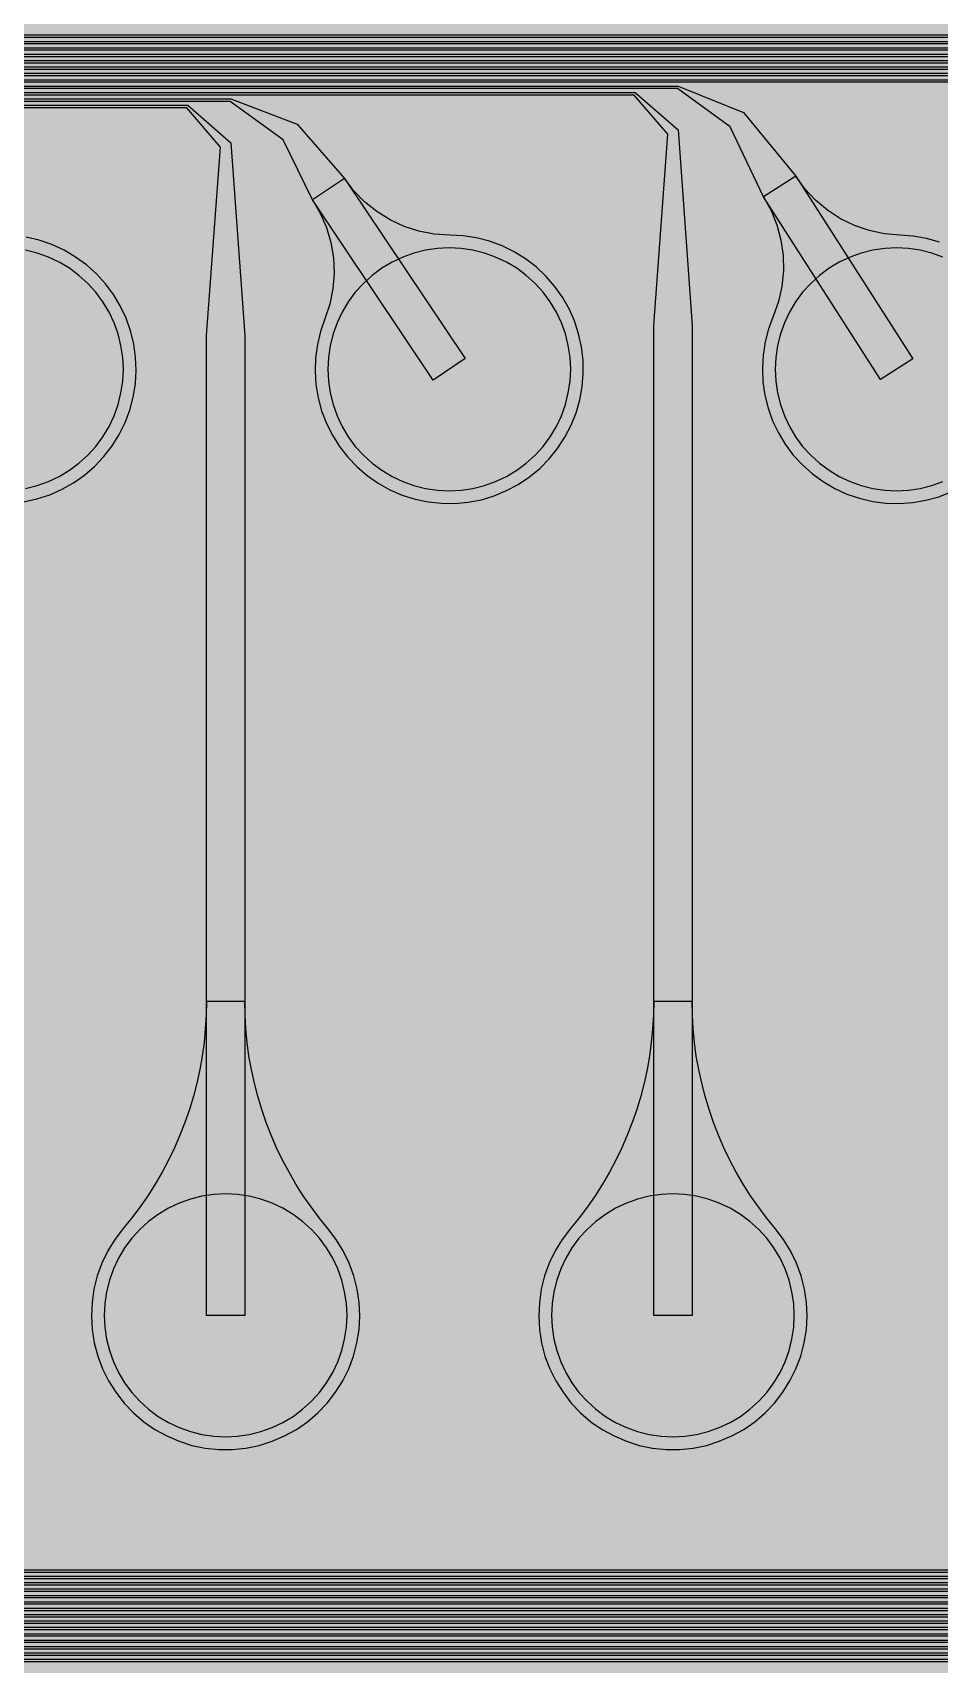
# Model space of a CAD drawing. Header units: metres. Extents: x -7220 to 10980, y -29667 to 1833.
# Drawn here: x -1883 to -1174, y -19165 to -17889 of the extents above; entities that cross this region are included whole.
import ezdxf

# ---------------------------------------------------------------- set-up
doc = ezdxf.new("R2010")
doc.units = ezdxf.units.M
for name, color, linetype in [('Metal1', 4, 'CONTINUOUS'), ('Polyimide', 7, 'CONTINUOUS'), ('Polyimide_Negative', 5, 'CONTINUOUS')]:
    doc.layers.add(name, color=color, linetype=linetype)

msp = doc.modelspace()

# ---------------------------------------------------------------- hatches: boundary and pattern name
at = {"layer": 'Polyimide'}
msp.add_hatch(color=7, dxfattribs=at).paths.add_polyline_path([(4099.4, -13861.6), (4142.6, -14152.8), (4214.2, -14438.4), (4313.4, -14715.5), (4439.2, -14981.7), (4590.6, -15234.2), (4766, -15470.7), (4963.7, -15688.8), (5181.8, -15886.5), (5418.3, -16061.9), (5670.8, -16213.3), (5936.9, -16339.1), (6214.1, -16438.3), (6499.7, -16509.9), (6790.9, -16553.1), (7085, -16567.5), (9980.4, -16567.5), (10058.8, -16571.4), (10136.4, -16582.9), (10212.6, -16601.9), (10286.5, -16628.4), (10357.5, -16662), (10424.8, -16702.3), (10487.9, -16749.1), (10546.1, -16801.8), (10598.8, -16860), (10645.6, -16923), (10685.9, -16990.4), (10719.5, -17061.4), (10745.9, -17135.3), (10765, -17211.4), (10776.5, -17289.1), (10780.4, -17367.5), (10780.4, -21957.3), (10741.6, -22012.9), (10706, -22070.6), (10673.6, -22130.1), (10644.5, -22191.4), (10618.9, -22254.2), (10596.8, -22318.2), (10578.3, -22383.5), (10563.4, -22449.6), (10552.2, -22516.5), (10544.7, -22583.8), (10541, -22651.5), (10541, -22719.3), (10544.7, -22787), (10552.2, -22854.4), (10563.4, -22921.2), (10578.3, -22987.4), (10596.8, -23052.6), (10618.9, -23116.7), (10644.5, -23179.5), (10673.6, -23240.7), (10706, -23300.3), (10741.6, -23357.9), (10780.4, -23413.5), (10780.4, -28667.5), (10776.5, -28745.9), (10765, -28823.6), (10745.9, -28899.7), (10719.5, -28973.6), (10685.9, -29044.6), (10645.6, -29112), (10598.8, -29175), (10546.1, -29233.2), (10487.9, -29285.9), (10424.8, -29332.7), (10357.5, -29373), (10286.5, -29406.6), (10212.6, -29433.1), (10136.4, -29452.1), (10058.8, -29463.6), (9980.4, -29467.5), (-6219.6, -29467.5), (-6298, -29463.6), (-6375.7, -29452.1), (-6451.9, -29433.1), (-6525.8, -29406.6), (-6596.7, -29373), (-6664.1, -29332.7), (-6727.1, -29285.9), (-6785.3, -29233.2), (-6838, -29175), (-6884.8, -29112), (-6925.2, -29044.6), (-6958.7, -28973.6), (-6985.2, -28899.7), (-7004.3, -28823.6), (-7015.8, -28745.9), (-7019.6, -28667.5), (-7019.6, -23426.3), (-6979.4, -23370.1), (-6942.3, -23311.6), (-6908.7, -23251.2), (-6878.5, -23189), (-6851.8, -23125.1), (-6828.8, -23059.9), (-6809.5, -22993.4), (-6794, -22926), (-6782.4, -22857.8), (-6774.6, -22789.1), (-6770.7, -22720), (-6770.7, -22650.8), (-6774.6, -22581.8), (-6782.4, -22513), (-6794, -22444.8), (-6809.5, -22377.4), (-6828.8, -22311), (-6851.8, -22245.7), (-6878.5, -22181.9), (-6908.7, -22119.7), (-6942.3, -22059.2), (-6979.4, -22000.8), (-7019.6, -21944.5), (-7019.6, -17367.5), (-7015.8, -17289.1), (-7004.3, -17211.4), (-6985.2, -17135.3), (-6958.7, -17061.4), (-6925.2, -16990.4), (-6884.8, -16923), (-6838, -16860), (-6785.3, -16801.8), (-6727.1, -16749.1), (-6664.1, -16702.3), (-6596.7, -16662), (-6525.8, -16628.4), (-6451.9, -16601.9), (-6375.7, -16582.9), (-6298, -16571.4), (-6219.6, -16567.5), (-3314, -16567.5), (-3019.9, -16553.1), (-2728.7, -16509.9), (-2443.1, -16438.3), (-2165.9, -16339.1), (-1899.8, -16213.3), (-1647.3, -16061.9), (-1410.8, -15886.5), (-1192.7, -15688.8), (-995, -15470.7), (-819.6, -15234.2), (-668.2, -14981.7), (-542.4, -14715.5), (-443.2, -14438.4), (-371.6, -14152.8), (-328.4, -13861.6), (-314, -13567.5), (-314, -13373.5), (-317.5, -13328.1), (-327.7, -13283.8), (-344.6, -13241.5), (-367.6, -13202.3), (-396.4, -13167), (-430.1, -13136.5), (-468, -13111.4), (-509.3, -13092.3), (-509.3, -13092.3), (-578.2, -13061.3), (-642.2, -13021.2), (-700.3, -12973), (-751.3, -12917.3), (-794.4, -12855.3), (-828.7, -12788.1), (-853.7, -12716.8), (-868.9, -12642.8), (-874, -12567.5), (-868.9, -12492.2), (-853.7, -12418.2), (-828.7, -12346.9), (-794.4, -12279.7), (-751.3, -12217.7), (-700.3, -12162), (-642.2, -12113.8), (-578.2, -12073.7), (-509.3, -12042.7), (-509.3, -12042.7), (-468, -12023.6), (-430.1, -11998.5), (-396.4, -11968), (-367.6, -11932.7), (-344.6, -11893.5), (-327.7, -11851.2), (-317.5, -11806.9), (-314, -11761.5), (-314, -11074.3), (-317.5, -11028.9), (-327.7, -10984.6), (-344.6, -10942.4), (-367.6, -10903.1), (-396.4, -10867.8), (-430.1, -10837.3), (-468, -10812.2), (-509.3, -10793.2), (-509.3, -10793.2), (-578.2, -10762.1), (-642.2, -10722.1), (-700.3, -10673.8), (-751.3, -10618.1), (-794.4, -10556.1), (-828.7, -10488.9), (-853.7, -10417.6), (-868.9, -10343.7), (-874, -10268.3), (-868.9, -10193), (-853.7, -10119), (-828.7, -10047.8), (-794.4, -9980.5), (-751.3, -9918.5), (-700.3, -9862.9), (-642.2, -9814.6), (-578.2, -9774.6), (-509.3, -9743.5), (-509.3, -9743.5), (-468, -9724.5), (-430.1, -9699.4), (-396.4, -9668.8), (-367.6, -9633.5), (-344.6, -9594.3), (-327.7, -9552), (-317.5, -9507.7), (-314, -9462.4), (-314, -8775.1), (-317.5, -8729.8), (-327.7, -8685.5), (-344.6, -8643.2), (-367.6, -8604), (-396.4, -8568.7), (-430.1, -8538.1), (-468, -8513), (-509.3, -8494), (-509.3, -8494), (-578.2, -8462.9), (-642.2, -8422.9), (-700.3, -8374.6), (-751.3, -8319), (-794.4, -8257), (-828.7, -8189.7), (-853.7, -8118.5), (-868.9, -8044.5), (-874, -7969.2), (-868.9, -7893.8), (-853.7, -7819.9), (-828.7, -7748.6), (-794.4, -7681.4), (-751.3, -7619.4), (-700.3, -7563.7), (-642.2, -7515.4), (-578.2, -7475.4), (-509.3, -7444.3), (-509.3, -7444.3), (-468, -7425.3), (-430.1, -7400.2), (-396.4, -7369.7), (-367.6, -7334.4), (-344.6, -7295.1), (-327.7, -7252.9), (-317.5, -7208.6), (-314, -7163.2), (-314, -6476), (-317.5, -6430.6), (-327.7, -6386.3), (-344.6, -6344), (-367.6, -6304.8), (-396.4, -6269.5), (-430.1, -6239), (-468, -6213.9), (-509.3, -6194.8), (-509.3, -6194.8), (-578.2, -6163.8), (-642.2, -6123.7), (-700.3, -6075.5), (-751.3, -6019.8), (-794.4, -5957.8), (-828.7, -5890.6), (-853.7, -5819.3), (-868.9, -5745.3), (-874, -5670), (-868.9, -5594.7), (-853.7, -5520.7), (-828.7, -5449.4), (-794.4, -5382.2), (-751.3, -5320.2), (-700.3, -5264.5), (-642.2, -5216.3), (-578.2, -5176.2), (-509.3, -5145.2), (-509.3, -5145.2), (-468, -5126.1), (-430.1, -5101), (-396.4, -5070.5), (-367.6, -5035.2), (-344.6, -4996), (-327.7, -4953.7), (-317.5, -4909.4), (-314, -4864), (-314, 380), (-314, 1532.5), (-269, 1532.5), (-268.8, 1525.6), (-268.1, 1518.8), (-267, 1512), (-265.4, 1505.3), (-263.4, 1498.7), (-261, 1492.3), (-258.2, 1486.1), (-254.9, 1480), (-251.3, 1474.2), (-247.3, 1468.6), (-242.9, 1463.3), (-238.2, 1458.3), (-233.2, 1453.6), (-227.9, 1449.2), (-222.3, 1445.2), (-216.5, 1441.6), (-210.4, 1438.3), (-204.2, 1435.5), (-197.8, 1433.1), (-191.2, 1431.1), (-184.5, 1429.5), (-177.7, 1428.4), (-170.9, 1427.7), (-164, 1427.5), (-157.1, 1427.7), (-150.3, 1428.4), (-143.5, 1429.5), (-136.8, 1431.1), (-130.2, 1433.1), (-123.8, 1435.5), (-117.6, 1438.3), (-111.5, 1441.6), (-105.7, 1445.2), (-100.1, 1449.2), (-94.8, 1453.6), (-89.8, 1458.3), (-85.1, 1463.3), (-80.7, 1468.6), (-76.7, 1474.2), (-73.1, 1480), (-69.8, 1486.1), (-67, 1492.3), (-64.6, 1498.7), (-62.6, 1505.3), (-61, 1512), (-59.9, 1518.8), (-59.2, 1525.6), (-59, 1532.5), (1786, 1532.5), (3835, 1532.5), (3835.2, 1539), (3835.9, 1545.6), (3836.9, 1552), (3838.4, 1558.4), (3840.3, 1564.6), (3842.6, 1570.8), (3845.3, 1576.7), (3848.4, 1582.5), (3851.9, 1588.1), (3855.7, 1593.4), (3859.8, 1598.4), (3864.3, 1603.2), (3869.1, 1607.7), (3874.1, 1611.8), (3879.4, 1615.6), (3885, 1619.1), (3890.8, 1622.2), (3896.7, 1624.9), (3902.9, 1627.2), (3909.1, 1629.1), (3915.5, 1630.6), (3921.9, 1631.6), (3928.5, 1632.3), (3935, 1632.5), (3941.5, 1632.3), (3948.1, 1631.6), (3954.5, 1630.6), (3960.9, 1629.1), (3967.1, 1627.2), (3973.3, 1624.9), (3979.2, 1622.2), (3985, 1619.1), (3990.6, 1615.6), (3995.9, 1611.8), (4000.9, 1607.7), (4005.7, 1603.2), (4010.2, 1598.4), (4014.3, 1593.4), (4018.1, 1588.1), (4021.6, 1582.5), (4024.7, 1576.7), (4027.4, 1570.8), (4029.7, 1564.6), (4031.6, 1558.4), (4033.1, 1552), (4034.1, 1545.6), (4034.8, 1539), (4035, 1532.5), (4085, 1532.5), (4085, 380), (4085, 330), (4085, -4864), (4088.5, -4909.4), (4098.7, -4953.7), (4115.6, -4996), (4138.6, -5035.2), (4167.4, -5070.5), (4201.1, -5101), (4239, -5126.1), (4280.3, -5145.2), (4280.3, -5145.2), (4349.2, -5176.2), (4413.2, -5216.3), (4471.3, -5264.5), (4522.3, -5320.2), (4565.4, -5382.2), (4599.7, -5449.4), (4624.7, -5520.7), (4639.9, -5594.7), (4645, -5670), (4639.9, -5745.3), (4624.7, -5819.3), (4599.7, -5890.6), (4565.4, -5957.8), (4522.3, -6019.8), (4471.3, -6075.5), (4413.2, -6123.7), (4349.2, -6163.8), (4280.3, -6194.8), (4239, -6213.9), (4201.1, -6239), (4167.4, -6269.5), (4138.6, -6304.8), (4115.6, -6344), (4098.7, -6386.3), (4088.5, -6430.6), (4085, -6476), (4085, -13567.5), (4099.4, -13861.6)])

# ---------------------------------------------------------------- linework, layer by layer
at = {"layer": 'Metal1'}
for points in [[(-5888.1, -19217.9), (-5888.1, -17921.6), (-5857.5, -17891), (163.3, -17891), (199.6, -17919.2), (207.9, -17982.8), (207.9, -18152.5), (177.9, -18152.5), (177.9, -17982.8), (186.1, -17924.8), (162.5, -17893), (-5856.7, -17893), (-5886.1, -17922.4), (-5886.1, -19217.1)], [(-5883.1, -19212.9), (-5883.1, -17926.6), (-5852.5, -17896), (-11.7, -17896), (21.8, -17925.4), (32.9, -18086.2), (32.9, -18892.5), (2.9, -18892.5), (2.9, -18086.2), (13.9, -17928.6), (-12.5, -17898), (-5851.7, -17898), (-5881.1, -17927.4), (-5881.1, -19212.1)], [(-5878.1, -19207.9), (-5878.1, -17931.6), (-5847.5, -17901), (-328.1, -17901), (-279, -17923.6), (-227.4, -17997.3), (-144.1, -18145.1), (-170.2, -18159.9), (-253.5, -18012), (-288.2, -17932.6), (-328.6, -17903), (-5846.7, -17903), (-5876.1, -17932.4), (-5876.1, -19207.1)], [(-5873.1, -19202.9), (-5873.1, -17936.6), (-5842.5, -17906), (-361.7, -17906), (-328.1, -17935.4), (-317.1, -18094.2), (-317.1, -18892.5), (-347.1, -18892.5), (-347.1, -18094.2), (-336.1, -17938.6), (-362.5, -17908), (-5841.7, -17908), (-5871.1, -17937.4), (-5871.1, -19202.1)], [(-5868.1, -19197.9), (-5868.1, -17941.6), (-5837.5, -17911), (-678.1, -17911), (-628.4, -17933), (-580.1, -17998.6), (-494.2, -18144.9), (-520.1, -18160.1), (-606, -18013.8), (-637.9, -17942.7), (-678.6, -17913), (-5836.7, -17913), (-5866.1, -17942.4), (-5866.1, -19197.1)], [(-5863.1, -19192.9), (-5863.1, -17946.6), (-5832.5, -17916), (-711.7, -17916), (-678.1, -17945.3), (-667.1, -18102.2), (-667.1, -18892.5), (-697.1, -18892.5), (-697.1, -18102.2), (-686.1, -17948.7), (-712.5, -17918), (-5831.7, -17918), (-5861.1, -17947.4), (-5861.1, -19192.1)], [(-5858.1, -19187.9), (-5858.1, -17951.6), (-5827.5, -17921), (-1028.1, -17921), (-977.7, -17942.4), (-933, -18000), (-844.3, -18144.7), (-869.9, -18160.3), (-958.6, -18015.6), (-987.7, -17952.8), (-1028.6, -17923), (-5826.7, -17923), (-5856.1, -17952.4), (-5856.1, -19187.1)], [(-5853.1, -19182.9), (-5853.1, -17956.6), (-5822.5, -17926), (-1061.7, -17926), (-1028.1, -17955.3), (-1017.1, -18110.2), (-1017.1, -18892.5), (-1047.1, -18892.5), (-1047.1, -18110.2), (-1036.2, -17958.7), (-1062.5, -17928), (-5821.7, -17928), (-5851.1, -17957.4), (-5851.1, -19182.1)], [(-5848.1, -19177.9), (-5848.1, -17961.6), (-5817.5, -17931), (-1378.1, -17931), (-1326.9, -17951.7), (-1286, -18001.5), (-1194.5, -18144.4), (-1219.8, -18160.6), (-1311.3, -18017.7), (-1337.4, -17962.9), (-1378.6, -17933), (-5816.7, -17933), (-5846.1, -17962.4), (-5846.1, -19177.1)], [(-5843.1, -19172.9), (-5843.1, -17966.6), (-5812.5, -17936), (-1411.7, -17936), (-1378.1, -17965.3), (-1367.1, -18118.2), (-1367.1, -18892.5), (-1397.1, -18892.5), (-1397.1, -18118.2), (-1386.2, -17968.7), (-1412.5, -17938), (-5811.7, -17938), (-5841.1, -17967.4), (-5841.1, -19172.1)], [(-5838.1, -19167.9), (-5838.1, -17971.6), (-5807.5, -17941), (-1728.1, -17941), (-1676.1, -17960.8), (-1639.2, -18003.2), (-1544.7, -18144.1), (-1569.6, -18160.9), (-1664.1, -18019.9), (-1687.1, -17973), (-1728.6, -17943), (-5806.7, -17943), (-5836.1, -17972.4), (-5836.1, -19167.1)], [(-5802.5, -19193.5), (-5833.1, -19162.9), (-5833.1, -17976.6), (-5802.5, -17946), (-1761.7, -17946), (-1728, -17975.3), (-1717.1, -18126.2), (-1717.1, -18892.5), (-1747.1, -18892.5), (-1747.1, -18126.2), (-1736.2, -17978.7), (-1762.5, -17948), (-5801.7, -17948), (-5831.1, -17977.4), (-5831.1, -19162.1), (-5801.7, -19191.5)], [(643.3, -19163.5), (-5772.5, -19163.5), (-5803.1, -19132.9), (-5803.1, -18006.6), (-5772.5, -17976), (-2811.7, -17976), (-2777.9, -18005.3), (-2767.1, -18150.2), (-2767.1, -18892.5), (-2797.1, -18892.5), (-2797.1, -18150.2), (-2786.3, -18008.7), (-2812.5, -17978), (-5771.7, -17978), (-5801.1, -18007.4), (-5801.1, -19132.1), (-5771.7, -19161.5), (642.5, -19161.5)], [(638.3, -19158.5), (-5767.5, -19158.5), (-5798.1, -19127.9), (-5798.1, -18011.6), (-5767.5, -17981), (-3157.4, -17981), (-3101.3, -17995.6), (-3066.5, -18021.9), (-2946.5, -18141.9), (-2967.7, -18163.1), (-3087.7, -18043.1), (-3111.5, -18010.9), (-3157.8, -17983), (-5766.7, -17983), (-5796.1, -18012.4), (-5796.1, -19127.1), (-5766.7, -19156.5), (637.5, -19156.5)], [(633.3, -19153.5), (-5762.5, -19153.5), (-5793.1, -19122.9), (-5793.1, -18016.6), (-5762.5, -17986), (-3161.7, -17986), (-3127.9, -18015.2), (-3117.1, -18158.2), (-3117.1, -18892.5), (-3147.1, -18892.5), (-3147.1, -18158.2), (-3136.4, -18018.8), (-3162.5, -17988), (-5761.7, -17988), (-5791.1, -18017.4), (-5791.1, -19122.1), (-5761.7, -19151.5), (632.5, -19151.5)], [(628.3, -19148.5), (-5757.5, -19148.5), (-5788.1, -19117.9), (-5788.1, -18021.6), (-5757.5, -17991), (-3497.4, -17991), (-3440.5, -18004.4), (-3416.5, -18021.9), (-3296.5, -18141.9), (-3317.7, -18163.1), (-3437.7, -18043.1), (-3452.3, -18022), (-3497.8, -17993), (-5756.7, -17993), (-5786.1, -18022.4), (-5786.1, -19117.1), (-5756.7, -19146.5), (627.5, -19146.5)], [(623.3, -19143.5), (-5752.5, -19143.5), (-5783.1, -19112.9), (-5783.1, -18026.6), (-5752.5, -17996), (-3511.7, -17996), (-3477.9, -18025.2), (-3467.1, -18166.2), (-3467.1, -18892.5), (-3497.1, -18892.5), (-3497.1, -18166.2), (-3486.4, -18028.8), (-3512.5, -17998), (-5751.7, -17998), (-5781.1, -18027.4), (-5781.1, -19112.1), (-5751.7, -19141.5), (622.5, -19141.5)], [(618.3, -19138.5), (-5747.5, -19138.5), (-5778.1, -19107.9), (-5778.1, -18031.6), (-5747.5, -18001), (-3837.4, -18001), (-3779.4, -18012.8), (-3766.5, -18021.9), (-3646.5, -18141.9), (-3667.7, -18163.1), (-3787.7, -18043.1), (-3793.4, -18033.7), (-3837.8, -18003), (-5746.7, -18003), (-5776.1, -18032.4), (-5776.1, -19107.1), (-5746.7, -19136.5), (617.5, -19136.5)], [(613.3, -19133.5), (-5742.5, -19133.5), (-5773.1, -19102.9), (-5773.1, -18036.6), (-5742.5, -18006), (-3861.7, -18006), (-3827.8, -18035.2), (-3817.1, -18174.2), (-3817.1, -18892.5), (-3847.1, -18892.5), (-3847.1, -18174.2), (-3836.4, -18038.8), (-3862.5, -18008), (-5741.7, -18008), (-5771.1, -18037.4), (-5771.1, -19102.1), (-5741.7, -19131.5), (612.5, -19131.5)], [(-1173.5, -18053), (-1183.6, -18050.2), (-1194, -18048.3), (-1204.4, -18047.5), (-1216.5, -18046.5), (-1228.5, -18044), (-1240, -18040), (-1250.9, -18034.7), (-1261.2, -18028), (-1270.5, -18020.2), (-1278.8, -18011.3), (-1286, -18001.5), (-1311.3, -18017.7), (-1311.3, -18017.7), (-1305.3, -18028.3), (-1300.8, -18039.6), (-1297.6, -18051.4), (-1295.8, -18063.4), (-1295.6, -18075.6), (-1296.8, -18087.7), (-1299.5, -18099.6), (-1303.6, -18111.1), (-1307.3, -18120.9), (-1309.9, -18131), (-1311.5, -18141.4), (-1312.1, -18151.8), (-1311.7, -18162.3), (-1310.2, -18172.7), (-1307.6, -18182.9), (-1304.1, -18192.7), (-1299.6, -18202.2), (-1294.2, -18211.2), (-1287.9, -18219.6), (-1280.8, -18227.3), (-1273, -18234.2), (-1264.5, -18240.4), (-1255.5, -18245.7), (-1246, -18250.1), (-1236, -18253.4), (-1225.8, -18255.8), (-1215.5, -18257.2), (-1205, -18257.5), (-1194.5, -18256.7), (-1184.2, -18255), (-1174.1, -18252.2), (-1164.3, -18248.4)], [(608.3, -19128.5), (-5737.5, -19128.5), (-5768.1, -19097.9), (-5768.1, -18041.6), (-5737.5, -18011), (-4177.4, -18011), (-4117.9, -18020.5), (-3996.5, -18141.9), (-4017.7, -18163.1), (-4134.9, -18045.9), (-4177.8, -18013), (-5736.7, -18013), (-5766.1, -18042.4), (-5766.1, -19097.1), (-5736.7, -19126.5), (607.5, -19126.5)], [(603.3, -19123.5), (-5732.5, -19123.5), (-5763.1, -19092.9), (-5763.1, -18046.6), (-5732.5, -18016), (-4211.7, -18016), (-4177.8, -18045.2), (-4167.1, -18182.2), (-4167.1, -18892.5), (-4197.1, -18892.5), (-4197.1, -18182.2), (-4186.5, -18048.8), (-4212.5, -18018), (-5731.7, -18018), (-5761.1, -18047.4), (-5761.1, -19092.1), (-5731.7, -19121.5), (602.5, -19121.5)], [(598.3, -19118.5), (-5727.5, -19118.5), (-5758.1, -19087.9), (-5758.1, -18051.6), (-5727.5, -18021), (-4517.4, -18021), (-4457.9, -18030.5), (-4346.5, -18141.9), (-4367.7, -18163.1), (-4474.9, -18055.9), (-4517.8, -18023), (-5726.7, -18023), (-5756.1, -18052.4), (-5756.1, -19087.1), (-5726.7, -19116.5), (597.5, -19116.5)], [(593.3, -19113.5), (-5722.5, -19113.5), (-5753.1, -19082.9), (-5753.1, -18056.6), (-5722.5, -18026), (-4561.7, -18026), (-4527.7, -18055.2), (-4517.1, -18190.2), (-4517.1, -18892.5), (-4547.1, -18892.5), (-4547.1, -18190.2), (-4536.5, -18058.8), (-4562.5, -18028), (-5721.7, -18028), (-5751.1, -18057.4), (-5751.1, -19082.1), (-5721.7, -19111.5), (592.5, -19111.5)], [(588.3, -19108.5), (-5717.5, -19108.5), (-5748.1, -19077.9), (-5748.1, -18061.6), (-5717.5, -18031), (-4857.4, -18031), (-4797.9, -18040.5), (-4696.5, -18141.9), (-4717.7, -18163.1), (-4814.9, -18065.9), (-4857.8, -18033), (-5716.7, -18033), (-5746.1, -18062.4), (-5746.1, -19077.1), (-5716.7, -19106.5), (587.5, -19106.5)], [(583.3, -19103.5), (-5712.5, -19103.5), (-5743.1, -19072.9), (-5743.1, -18066.6), (-5712.5, -18036), (-4911.7, -18036), (-4877.7, -18065.2), (-4867.1, -18198.2), (-4867.1, -18892.5), (-4897.1, -18892.5), (-4897.1, -18198.2), (-4886.5, -18068.8), (-4912.5, -18038), (-5711.7, -18038), (-5741.1, -18067.4), (-5741.1, -19072.1), (-5711.7, -19101.5), (582.5, -19101.5)], [(578.3, -19098.5), (-5707.5, -19098.5), (-5738.1, -19067.9), (-5738.1, -18071.6), (-5707.5, -18041), (-5197.4, -18041), (-5137.9, -18050.5), (-5046.5, -18141.9), (-5067.7, -18163.1), (-5154.9, -18075.9), (-5197.8, -18043), (-5706.7, -18043), (-5736.1, -18072.4), (-5736.1, -19067.1), (-5706.7, -19096.5), (577.5, -19096.5)], [(573.3, -19093.5), (-5702.5, -19093.5), (-5733.1, -19062.9), (-5733.1, -18076.6), (-5702.5, -18046), (-5261.7, -18046), (-5227.7, -18075.2), (-5217.1, -18206.2), (-5217.1, -18892.5), (-5247.1, -18892.5), (-5247.1, -18206.2), (-5236.6, -18078.8), (-5262.5, -18048), (-5701.7, -18048), (-5731.1, -18077.4), (-5731.1, -19062.1), (-5701.7, -19091.5), (572.5, -19091.5)], [(-1889.9, -18256.1), (-1879.7, -18253.9), (-1869.7, -18250.6), (-1860.1, -18246.4), (-1851, -18241.3), (-1842.5, -18235.2), (-1834.5, -18228.4), (-1827.3, -18220.7), (-1820.9, -18212.5), (-1815.4, -18203.6), (-1810.7, -18194.2), (-1807.1, -18184.4), (-1804.4, -18174.2), (-1802.7, -18163.9), (-1802.1, -18153.4), (-1802.6, -18142.9), (-1804, -18132.6), (-1806.5, -18122.4), (-1810, -18112.5), (-1814.5, -18103), (-1819.9, -18094), (-1826.2, -18085.6), (-1833.2, -18077.9), (-1841, -18070.9), (-1849.5, -18064.7), (-1858.5, -18059.4), (-1868, -18055), (-1878, -18051.6), (-1888.2, -18049.2)]]:
    msp.add_lwpolyline(points, dxfattribs=at)
for points in [[(-1664.1, -18019.9), (-1658, -18030.4), (-1653.1, -18041.6), (-1649.7, -18053.3), (-1647.7, -18065.3), (-1647.2, -18077.5), (-1648.2, -18089.6), (-1650.6, -18101.6), (-1654.5, -18113.1), (-1657.9, -18123), (-1660.3, -18133.2), (-1661.7, -18143.6), (-1662.1, -18154.1), (-1661.4, -18164.5), (-1659.7, -18174.9), (-1657, -18185), (-1653.2, -18194.8), (-1648.5, -18204.1), (-1642.9, -18213), (-1636.5, -18221.3), (-1629.2, -18228.8), (-1621.3, -18235.6), (-1612.7, -18241.6), (-1603.5, -18246.7), (-1593.9, -18250.9), (-1583.9, -18254), (-1573.6, -18256.2), (-1563.2, -18257.3), (-1552.7, -18257.4), (-1542.3, -18256.4), (-1532, -18254.5), (-1522, -18251.4), (-1512.3, -18247.4), (-1503.1, -18242.5), (-1494.4, -18236.7), (-1486.3, -18230), (-1478.9, -18222.5), (-1472.3, -18214.4), (-1466.6, -18205.6), (-1461.7, -18196.3), (-1457.8, -18186.6), (-1454.9, -18176.5), (-1453, -18166.2), (-1452.2, -18155.8), (-1452.4, -18145.3), (-1453.6, -18134.9), (-1455.9, -18124.7), (-1459.2, -18114.7), (-1463.4, -18105.1), (-1468.6, -18096), (-1474.7, -18087.5), (-1481.6, -18079.6), (-1489.2, -18072.4), (-1497.5, -18066.1), (-1506.4, -18060.6), (-1515.8, -18056), (-1525.7, -18052.3), (-1535.8, -18049.7), (-1546.2, -18048.1), (-1556.6, -18047.5), (-1568.8, -18046.7), (-1580.8, -18044.4), (-1592.4, -18040.7), (-1603.4, -18035.6), (-1613.8, -18029.2), (-1623.3, -18021.6), (-1631.8, -18012.9), (-1639.2, -18003.2), (-1664.1, -18019.9)], [(-1747.1, -18646.9), (-1747.3, -18657.7), (-1748, -18668.4), (-1749, -18679.1), (-1750.5, -18689.7), (-1752.3, -18700.3), (-1754.6, -18710.8), (-1757.3, -18721.1), (-1760.4, -18731.4), (-1763.9, -18741.6), (-1767.8, -18751.6), (-1772.1, -18761.4), (-1776.7, -18771.1), (-1781.8, -18780.6), (-1787.2, -18789.9), (-1792.9, -18798.9), (-1799, -18807.7), (-1805.5, -18816.3), (-1812.3, -18824.6), (-1818.7, -18833.1), (-1824.2, -18842.1), (-1828.9, -18851.7), (-1832.5, -18861.6), (-1835.1, -18871.9), (-1836.6, -18882.4), (-1837.1, -18893), (-1836.5, -18903.6), (-1834.9, -18914.1), (-1832.2, -18924.3), (-1828.5, -18934.2), (-1823.8, -18943.7), (-1818.1, -18952.7), (-1811.6, -18961.1), (-1804.3, -18968.8), (-1796.2, -18975.7), (-1787.5, -18981.7), (-1778.2, -18986.8), (-1768.5, -18991), (-1758.4, -18994.2), (-1748, -18996.3), (-1737.4, -18997.4), (-1726.8, -18997.4), (-1716.3, -18996.3), (-1705.9, -18994.2), (-1695.8, -18991), (-1686, -18986.8), (-1676.7, -18981.7), (-1668, -18975.7), (-1660, -18968.8), (-1652.6, -18961.1), (-1646.1, -18952.7), (-1640.5, -18943.7), (-1635.8, -18934.2), (-1632.1, -18924.3), (-1629.4, -18914.1), (-1627.7, -18903.6), (-1627.1, -18893), (-1627.6, -18882.4), (-1629.2, -18871.9), (-1631.8, -18861.6), (-1635.4, -18851.7), (-1640, -18842.1), (-1645.6, -18833.1), (-1652, -18824.6), (-1658.8, -18816.3), (-1665.2, -18807.7), (-1671.3, -18798.9), (-1677.1, -18789.9), (-1682.5, -18780.6), (-1687.5, -18771.1), (-1692.2, -18761.4), (-1696.4, -18751.6), (-1700.3, -18741.6), (-1703.8, -18731.4), (-1706.9, -18721.1), (-1709.6, -18710.8), (-1711.9, -18700.3), (-1713.8, -18689.7), (-1715.2, -18679.1), (-1716.3, -18668.4), (-1716.9, -18657.7), (-1717.1, -18646.9), (-1747.1, -18646.9)], [(-1397.1, -18646.9), (-1397.3, -18657.7), (-1398, -18668.4), (-1399, -18679.1), (-1400.5, -18689.7), (-1402.3, -18700.3), (-1404.6, -18710.8), (-1407.3, -18721.1), (-1410.4, -18731.4), (-1413.9, -18741.6), (-1417.8, -18751.6), (-1422.1, -18761.4), (-1426.7, -18771.1), (-1431.8, -18780.6), (-1437.2, -18789.9), (-1442.9, -18798.9), (-1449, -18807.7), (-1455.5, -18816.3), (-1462.3, -18824.6), (-1468.7, -18833.1), (-1474.2, -18842.1), (-1478.9, -18851.7), (-1482.5, -18861.6), (-1485.1, -18871.9), (-1486.6, -18882.4), (-1487.1, -18893), (-1486.5, -18903.6), (-1484.9, -18914.1), (-1482.2, -18924.3), (-1478.5, -18934.2), (-1473.8, -18943.7), (-1468.1, -18952.7), (-1461.6, -18961.1), (-1454.3, -18968.8), (-1446.2, -18975.7), (-1437.5, -18981.7), (-1428.2, -18986.8), (-1418.5, -18991), (-1408.4, -18994.2), (-1398, -18996.3), (-1387.4, -18997.4), (-1376.8, -18997.4), (-1366.3, -18996.3), (-1355.9, -18994.2), (-1345.8, -18991), (-1336, -18986.8), (-1326.7, -18981.7), (-1318, -18975.7), (-1310, -18968.8), (-1302.6, -18961.1), (-1296.1, -18952.7), (-1290.5, -18943.7), (-1285.8, -18934.2), (-1282.1, -18924.3), (-1279.4, -18914.1), (-1277.7, -18903.6), (-1277.1, -18893), (-1277.6, -18882.4), (-1279.2, -18871.9), (-1281.8, -18861.6), (-1285.4, -18851.7), (-1290, -18842.1), (-1295.6, -18833.1), (-1302, -18824.6), (-1308.8, -18816.3), (-1315.2, -18807.7), (-1321.3, -18798.9), (-1327.1, -18789.9), (-1332.5, -18780.6), (-1337.5, -18771.1), (-1342.2, -18761.4), (-1346.4, -18751.6), (-1350.3, -18741.6), (-1353.8, -18731.4), (-1356.9, -18721.1), (-1359.6, -18710.8), (-1361.9, -18700.3), (-1363.8, -18689.7), (-1365.2, -18679.1), (-1366.3, -18668.4), (-1366.9, -18657.7), (-1367.1, -18646.9), (-1397.1, -18646.9)]]:
    msp.add_lwpolyline(points, close=True, dxfattribs=at)
at = {"layer": 'Polyimide_Negative'}
for points in [[(-1888.6, -18245.7), (-1879.5, -18243.4), (-1870.8, -18240.3), (-1862.3, -18236.3), (-1854.3, -18231.5), (-1846.9, -18225.9), (-1839.9, -18219.7), (-1833.7, -18212.8), (-1828.1, -18205.3), (-1823.3, -18197.3), (-1819.4, -18188.9), (-1816.2, -18180.1), (-1814, -18171), (-1812.6, -18161.8), (-1812.1, -18152.5), (-1812.1, -18152.5), (-1812.6, -18143.2), (-1814, -18134), (-1816.2, -18124.9), (-1819.4, -18116.1), (-1823.3, -18107.7), (-1828.1, -18099.7), (-1833.7, -18092.2), (-1839.9, -18085.3), (-1846.9, -18079.1), (-1854.3, -18073.5), (-1862.3, -18068.7), (-1870.8, -18064.7), (-1879.5, -18061.6), (-1888.6, -18059.3)], [(-1170.8, -18064.7), (-1179.5, -18061.6), (-1188.6, -18059.3), (-1197.8, -18058), (-1207.1, -18057.5), (-1216.4, -18058), (-1225.7, -18059.3), (-1234.7, -18061.6), (-1243.5, -18064.7), (-1251.9, -18068.7), (-1259.9, -18073.5), (-1267.4, -18079.1), (-1274.3, -18085.3), (-1280.6, -18092.2), (-1286.1, -18099.7), (-1290.9, -18107.7), (-1294.9, -18116.1), (-1298, -18124.9), (-1300.3, -18134), (-1301.7, -18143.2), (-1302.1, -18152.5), (-1301.7, -18161.8), (-1300.3, -18171), (-1298, -18180.1), (-1294.9, -18188.9), (-1290.9, -18197.3), (-1286.1, -18205.3), (-1280.6, -18212.8), (-1274.3, -18219.7), (-1267.4, -18225.9), (-1259.9, -18231.5), (-1251.9, -18236.3), (-1243.5, -18240.3), (-1234.7, -18243.4), (-1225.7, -18245.7), (-1216.4, -18247), (-1207.1, -18247.5), (-1197.8, -18247), (-1188.6, -18245.7), (-1179.5, -18243.4), (-1170.8, -18240.3)]]:
    msp.add_lwpolyline(points, dxfattribs=at)
for points in [[(-1462.1, -18152.5), (-1462.6, -18143.2), (-1464, -18134), (-1466.2, -18124.9), (-1469.4, -18116.1), (-1473.3, -18107.7), (-1478.1, -18099.7), (-1483.7, -18092.2), (-1489.9, -18085.3), (-1496.9, -18079.1), (-1504.3, -18073.5), (-1512.3, -18068.7), (-1520.8, -18064.7), (-1529.5, -18061.6), (-1538.6, -18059.3), (-1547.8, -18058), (-1557.1, -18057.5), (-1566.4, -18058), (-1575.7, -18059.3), (-1584.7, -18061.6), (-1593.5, -18064.7), (-1601.9, -18068.7), (-1609.9, -18073.5), (-1617.4, -18079.1), (-1624.3, -18085.3), (-1630.6, -18092.2), (-1636.1, -18099.7), (-1640.9, -18107.7), (-1644.9, -18116.1), (-1648, -18124.9), (-1650.3, -18134), (-1651.7, -18143.2), (-1652.1, -18152.5), (-1651.7, -18161.8), (-1650.3, -18171), (-1648, -18180.1), (-1644.9, -18188.9), (-1640.9, -18197.3), (-1636.1, -18205.3), (-1630.6, -18212.8), (-1624.3, -18219.7), (-1617.4, -18225.9), (-1609.9, -18231.5), (-1601.9, -18236.3), (-1593.5, -18240.3), (-1584.7, -18243.4), (-1575.7, -18245.7), (-1566.4, -18247), (-1557.1, -18247.5), (-1547.8, -18247), (-1538.6, -18245.7), (-1529.5, -18243.4), (-1520.8, -18240.3), (-1512.3, -18236.3), (-1504.3, -18231.5), (-1496.9, -18225.9), (-1489.9, -18219.7), (-1483.7, -18212.8), (-1478.1, -18205.3), (-1473.3, -18197.3), (-1469.4, -18188.9), (-1466.2, -18180.1), (-1464, -18171), (-1462.6, -18161.8), (-1462.1, -18152.5)], [(-1637.1, -18892.5), (-1637.6, -18883.2), (-1639, -18874), (-1641.2, -18864.9), (-1644.4, -18856.1), (-1648.3, -18847.7), (-1653.1, -18839.7), (-1658.7, -18832.2), (-1664.9, -18825.3), (-1671.9, -18819.1), (-1679.3, -18813.5), (-1687.3, -18808.7), (-1695.8, -18804.7), (-1704.5, -18801.6), (-1713.6, -18799.3), (-1722.8, -18798), (-1732.1, -18797.5), (-1741.4, -18798), (-1750.7, -18799.3), (-1759.7, -18801.6), (-1768.5, -18804.7), (-1776.9, -18808.7), (-1784.9, -18813.5), (-1792.4, -18819.1), (-1799.3, -18825.3), (-1805.6, -18832.2), (-1811.1, -18839.7), (-1815.9, -18847.7), (-1819.9, -18856.1), (-1823, -18864.9), (-1825.3, -18874), (-1826.7, -18883.2), (-1827.1, -18892.5), (-1826.7, -18901.8), (-1825.3, -18911), (-1823, -18920.1), (-1819.9, -18928.9), (-1815.9, -18937.3), (-1811.1, -18945.3), (-1805.6, -18952.8), (-1799.3, -18959.7), (-1792.4, -18965.9), (-1784.9, -18971.5), (-1776.9, -18976.3), (-1768.5, -18980.3), (-1759.7, -18983.4), (-1750.7, -18985.7), (-1741.4, -18987), (-1732.1, -18987.5), (-1722.8, -18987), (-1713.6, -18985.7), (-1704.5, -18983.4), (-1695.8, -18980.3), (-1687.3, -18976.3), (-1679.3, -18971.5), (-1671.9, -18965.9), (-1664.9, -18959.7), (-1658.7, -18952.8), (-1653.1, -18945.3), (-1648.3, -18937.3), (-1644.4, -18928.9), (-1641.2, -18920.1), (-1639, -18911), (-1637.6, -18901.8), (-1637.1, -18892.5)], [(-1287.1, -18892.5), (-1287.6, -18883.2), (-1289, -18874), (-1291.2, -18864.9), (-1294.4, -18856.1), (-1298.3, -18847.7), (-1303.1, -18839.7), (-1308.7, -18832.2), (-1314.9, -18825.3), (-1321.9, -18819.1), (-1329.3, -18813.5), (-1337.3, -18808.7), (-1345.8, -18804.7), (-1354.5, -18801.6), (-1363.6, -18799.3), (-1372.8, -18798), (-1382.1, -18797.5), (-1391.4, -18798), (-1400.7, -18799.3), (-1409.7, -18801.6), (-1418.5, -18804.7), (-1426.9, -18808.7), (-1434.9, -18813.5), (-1442.4, -18819.1), (-1449.3, -18825.3), (-1455.6, -18832.2), (-1461.1, -18839.7), (-1465.9, -18847.7), (-1469.9, -18856.1), (-1473, -18864.9), (-1475.3, -18874), (-1476.7, -18883.2), (-1477.1, -18892.5), (-1476.7, -18901.8), (-1475.3, -18911), (-1473, -18920.1), (-1469.9, -18928.9), (-1465.9, -18937.3), (-1461.1, -18945.3), (-1455.6, -18952.8), (-1449.3, -18959.7), (-1442.4, -18965.9), (-1434.9, -18971.5), (-1426.9, -18976.3), (-1418.5, -18980.3), (-1409.7, -18983.4), (-1400.7, -18985.7), (-1391.4, -18987), (-1382.1, -18987.5), (-1372.8, -18987), (-1363.6, -18985.7), (-1354.5, -18983.4), (-1345.8, -18980.3), (-1337.3, -18976.3), (-1329.3, -18971.5), (-1321.9, -18965.9), (-1314.9, -18959.7), (-1308.7, -18952.8), (-1303.1, -18945.3), (-1298.3, -18937.3), (-1294.4, -18928.9), (-1291.2, -18920.1), (-1289, -18911), (-1287.6, -18901.8), (-1287.1, -18892.5)]]:
    msp.add_lwpolyline(points, close=True, dxfattribs=at)

doc.saveas('drawing.dxf')
